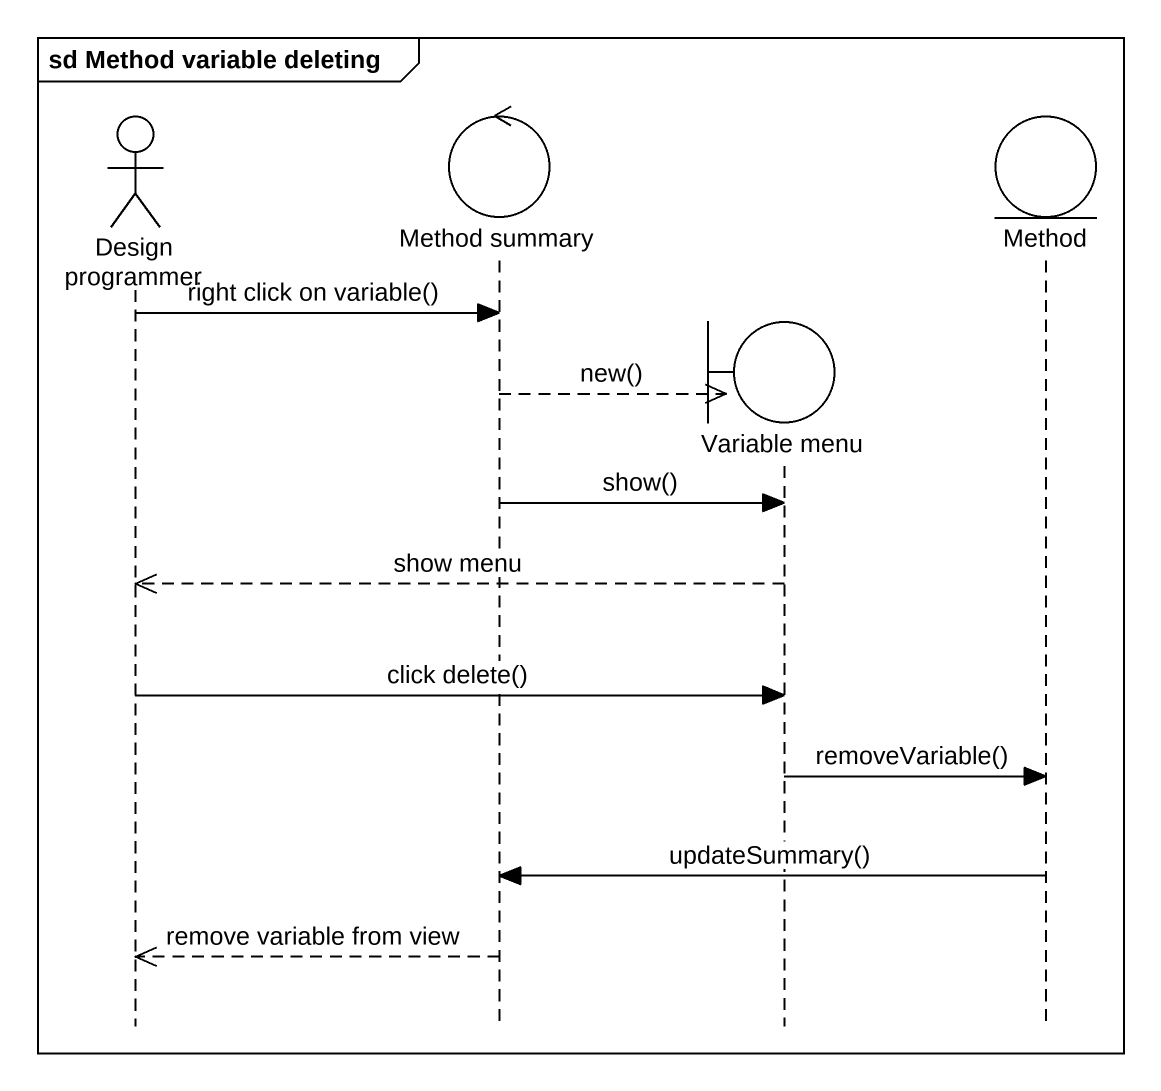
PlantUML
@startuml
mainframe sd Method variable deleting
hide footbox
actor "Design programmer" as Design_programmer
control "Method summary" as Method_summary
boundary "Variable menu" as Variable_menu
entity Method

Design_programmer -> Method_summary : right click on variable()
Method_summary -->> Variable_menu ** : new()
Method_summary -> Variable_menu : show()
Variable_menu -->> Design_programmer : show menu
Design_programmer -> Variable_menu : click delete()
Variable_menu -> Method : removeVariable()
Method -> Method_summary : updateSummary()
Method_summary -->> Design_programmer : remove variable from view
@enduml
